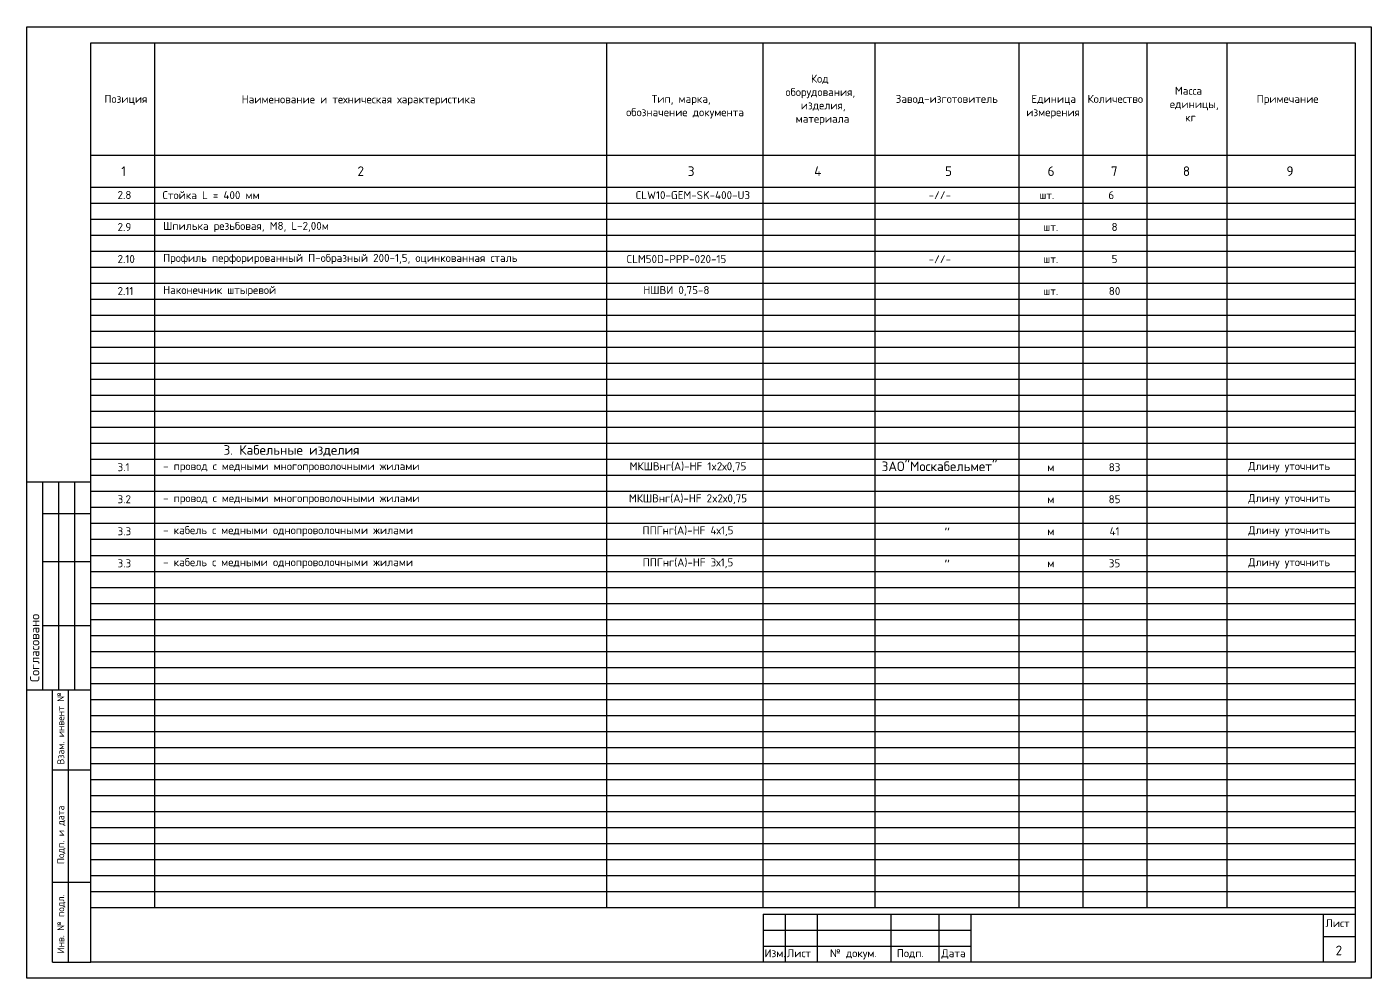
# Model space of a CAD drawing. Header units: millimetres. Extents: x 1606 to 7674, y 609 to 4159.
# Drawn here: x 3664.3 to 4084.3, y 1540.4 to 1837.4 of the extents above; entities that cross this region are included whole.
import ezdxf

# ---------------------------------------------------------------- set-up
doc = ezdxf.new("R2010")
doc.units = ezdxf.units.MM
doc.linetypes.add('K5LT_BASIC', pattern=[0])
doc.layers.add('Штамп', color=7, linetype='Continuous')

msp = doc.modelspace()

# ---------------------------------------------------------------- linework, layer by layer
at = {"color": 7, "linetype": 'K5LT_BASIC', "lineweight": 25}
for p, q in [((3664.31541, 1540.3897), (3664.31541, 1837.3897)), ((3664.31541, 1837.3897), (4084.31541, 1837.3897)), ((4084.31541, 1837.3897), (4084.31541, 1540.3897)), ((3684.31541, 1545.3897), (3684.31541, 1832.3897)), ((3684.31541, 1832.3897), (4079.31541, 1832.3897)), ((3704.31541, 1562.3897), (3704.31541, 1832.3897)), ((3845.5396, 1562.3897), (3845.5396, 1832.3897)), ((3894.31541, 1562.3897), (3894.31541, 1832.3897)), ((3929.31541, 1562.3897), (3929.31541, 1832.3897)), ((3974.31541, 1562.3897), (3974.31541, 1832.3897)), ((3994.31541, 1562.3897), (3994.31541, 1832.3897)), ((4014.31541, 1562.3897), (4014.31541, 1832.3897)), ((4039.31541, 1562.3897), (4039.31541, 1832.3897)), ((4079.31541, 1832.3897), (4079.31541, 1545.3897)), ((3684.31541, 1797.3897), (4079.31541, 1797.3897)), ((3684.31541, 1787.3897), (4079.31541, 1787.3897)), ((3684.31541, 1782.3897), (4079.31541, 1782.3897)), ((3684.31541, 1777.3897), (4079.31541, 1777.3897)), ((3684.31541, 1772.3897), (4079.31541, 1772.3897)), ((3684.31541, 1767.3897), (4079.31541, 1767.3897)), ((3684.31541, 1762.3897), (4079.31541, 1762.3897)), ((3684.31541, 1757.3897), (4079.31541, 1757.3897)), ((3684.31541, 1752.3897), (4079.31541, 1752.3897)), ((3684.31541, 1747.3897), (4079.31541, 1747.3897)), ((3684.31541, 1742.3897), (4079.31541, 1742.3897)), ((3684.31541, 1737.3897), (4079.31541, 1737.3897)), ((3684.31541, 1732.3897), (4079.31541, 1732.3897)), ((3684.31541, 1727.3897), (4079.31541, 1727.3897)), ((3684.31541, 1722.3897), (4079.31541, 1722.3897)), ((3684.31541, 1717.3897), (4079.31541, 1717.3897)), ((3684.31541, 1712.3897), (4079.31541, 1712.3897)), ((3684.31541, 1707.3897), (4079.31541, 1707.3897)), ((3684.31541, 1702.3897), (4079.31541, 1702.3897)), ((3684.31541, 1697.3897), (4079.31541, 1697.3897)), ((3664.31541, 1695.3897), (3684.31541, 1695.3897)), ((3664.31541, 1630.3897), (3664.31541, 1695.3897)), ((3669.31541, 1630.3897), (3669.31541, 1695.3897)), ((3674.31541, 1630.3897), (3674.31541, 1695.3897)), ((3679.31541, 1630.3897), (3679.31541, 1695.3897)), ((3684.31541, 1692.3897), (4079.31541, 1692.3897)), ((3684.31541, 1685.3897), (3669.31541, 1685.3897)), ((3684.31541, 1687.3897), (4079.31541, 1687.3897)), ((3684.31541, 1682.3897), (4079.31541, 1682.3897)), ((3684.31541, 1677.3897), (4079.31541, 1677.3897)), ((3684.31541, 1672.3897), (4079.31541, 1672.3897)), ((3684.31541, 1670.3897), (3669.31541, 1670.3897)), ((3684.31541, 1667.3897), (4079.31541, 1667.3897)), ((3684.31541, 1662.3897), (4079.31541, 1662.3897)), ((3684.31541, 1657.3897), (4079.31541, 1657.3897)), ((3684.31541, 1652.3897), (4079.31541, 1652.3897)), ((3684.31541, 1650.3897), (3669.31541, 1650.3897)), ((3684.31541, 1647.3897), (4079.31541, 1647.3897)), ((3684.31541, 1642.3897), (4079.31541, 1642.3897)), ((3684.31541, 1637.3897), (4079.31541, 1637.3897)), ((3664.31541, 1630.3897), (3684.31541, 1630.3897)), ((3672.31541, 1545.3897), (3672.31541, 1630.3897)), ((3672.31541, 1630.3897), (3684.31541, 1630.3897)), ((3677.31541, 1545.3897), (3677.31541, 1630.3897)), ((3684.31541, 1632.3897), (4079.31541, 1632.3897)), ((3684.31541, 1627.3897), (4079.31541, 1627.3897)), ((3684.31541, 1622.3897), (4079.31541, 1622.3897)), ((3684.31541, 1617.3897), (4079.31541, 1617.3897)), ((3684.31541, 1612.3897), (4079.31541, 1612.3897)), ((3672.31541, 1605.3897), (3684.31541, 1605.3897)), ((3684.31541, 1607.3897), (4079.31541, 1607.3897)), ((3684.31541, 1602.3897), (4079.31541, 1602.3897)), ((3684.31541, 1597.3897), (4079.31541, 1597.3897)), ((3684.31541, 1592.3897), (4079.31541, 1592.3897)), ((3684.31541, 1587.3897), (4079.31541, 1587.3897)), ((3684.31541, 1582.3897), (4079.31541, 1582.3897)), ((3684.31541, 1577.3897), (4079.31541, 1577.3897)), ((3684.31541, 1572.3897), (4079.31541, 1572.3897)), ((3672.31541, 1570.3897), (3684.31541, 1570.3897)), ((3684.31541, 1567.3897), (4079.31541, 1567.3897)), ((3684.31541, 1562.3897), (4079.31541, 1562.3897)), ((3894.31541, 1560.38971), (4079.31541, 1560.38971)), ((4069.31541, 1560.38971), (4069.31541, 1545.38971)), ((3894.31541, 1555.38971), (3959.31541, 1555.38971)), ((3894.31541, 1550.38971), (3901.31541, 1550.38971)), ((3901.31541, 1550.38971), (3911.31541, 1550.38971)), ((3911.31541, 1550.38971), (3934.31541, 1550.38971)), ((3934.31541, 1550.38971), (3949.31541, 1550.38971)), ((3949.31541, 1550.38971), (3959.31541, 1550.38971)), ((4069.31541, 1553.38971), (4079.31541, 1553.38971)), ((3672.31541, 1545.3897), (3684.31541, 1545.3897)), ((4079.31541, 1545.3897), (3684.31541, 1545.3897)), ((4084.31541, 1540.3897), (3664.31541, 1540.3897))]:
    msp.add_line(p, q, dxfattribs=at)
at = {"layer": 'Штамп', "color": 7, "linetype": 'K5LT_BASIC'}
for p, q in [((3894.31541, 1560.38971), (3894.31541, 1545.38971)), ((3901.31541, 1545.38971), (3901.31541, 1560.38971)), ((3911.31541, 1545.38971), (3911.31541, 1560.38971)), ((3934.31541, 1545.38971), (3934.31541, 1560.38971)), ((3949.31541, 1545.38971), (3949.31541, 1560.38971)), ((3959.31541, 1545.38971), (3959.31541, 1560.38971))]:
    msp.add_line(p, q, dxfattribs=at)

# ---------------------------------------------------------------- texts
at = {"color": 7, "linetype": 'K5LT_BASIC', "lineweight": 25}
for s, insert, char_height, width, attachment_point in [('{\\fISOCPEUR|b0|i0|c204|p34;     Код\\Pоборудования,\\P   изделия,\\P  материала}', (3901.33028, 1822.4762), 2.5, 41.5092593, 1), ('{\\fISOCPEUR|b0|i0|c204|p34; Масса\\Pединицы,\\P   кг}', (4021.41575, 1818.69884), 2.5, 41.5092593, 1), ('{\\fISOCPEUR|b0|i0|c204|p34;Позиция}', (3688.52939, 1816.16249), 2.5, 41.5092593, 1), ('{\\fISOCPEUR|b0|i0|c204|p34;Наименование и техническая характеристика}', (3731.40864, 1816.03436), 2.5, 115.6060606, 1), ('{\\fISOCPEUR|b0|i0|c204|p34;     Тип, марка,\\Pобозначение документа}', (3851.5612, 1816.16249), 2.5, 41.5092593, 1), ('{\\fISOCPEUR|b0|i0|c204|p34;Завод-изготовитель}', (3935.78179, 1816.16249), 2.5, 41.5092593, 1), ('{\\fISOCPEUR|b0|i0|c204|p34; Единица\\Pизмерения}', (3976.55639, 1816.16249), 2.5, 41.5092593, 1), ('{\\fISOCPEUR|b0|i0|c204|p34;Количество}', (3995.6928, 1816.16249), 2.5, 41.5092593, 1), ('{\\fISOCPEUR|b0|i0|c204|p34;Примечание}', (4048.55423, 1816.16249), 2.5, 41.5092593, 1), ('{\\fISOCPEUR|b0|i0|c204|p34;1}', (3693.76267, 1793.84931), 3, 41.5092593, 1), ('{\\fISOCPEUR|b0|i0|c204|p34;2}', (3767.59974, 1793.84931), 3, 41.5092593, 1), ('{\\fISOCPEUR|b0|i0|c204|p34;3}', (3870.80557, 1793.84931), 3, 41.5092593, 1), ('{\\fISOCPEUR|b0|i0|c204|p34;4}', (3910.30171, 1793.84931), 3, 41.5092593, 1), ('{\\fISOCPEUR|b0|i0|c204|p34;5}', (3951.19758, 1793.84931), 3, 41.5092593, 1), ('{\\fISOCPEUR|b0|i0|c204|p34;6}', (3983.23267, 1793.84931), 3, 41.5092593, 1), ('{\\fISOCPEUR|b0|i0|c204|p34;7}', (4002.99899, 1793.84931), 3, 41.5092593, 1), ('{\\fISOCPEUR|b0|i0|c204|p34;8}', (4025.49172, 1793.84931), 3, 41.5092593, 1), ('{\\fISOCPEUR|b0|i0|c204|p34;9}', (4057.86761, 1793.84931), 3, 41.5092593, 1), ('{\\fISOCPEUR|b0|i0|c204|p34;2\\fISOCPEUR|b0|i0|c0|p34;.\\fISOCPEUR|b0|i0|c204|p34;8}', (3692.63924, 1786.16071), 2.5, 41.5092593, 1), ('{\\fISOCPEUR|b0|i0|c204|p34;Стойка L = 400 мм}', (3706.70323, 1784.85746), 2.5, 137.6828193, 4), ('{\\fISOCPEUR|b0|i0|c204|p34;CLW10-GEM-SK-400-U3}', (3854.49092, 1784.85746), 2.5, 137.6828193, 4), ('{\\fISOCPEUR|b0|i0|c204|p34;      -//-}', (3936.50479, 1784.85746), 2.5, 137.6828193, 4), ('{\\fISOCPEUR|b0|i0|c204|p34;    шт.}', (3974.31199, 1784.85746), 2.5, 137.6828193, 4), ('{\\fISOCPEUR|b0|i0|c204|p34;6}', (4002.22407, 1784.85746), 2.5, 137.6828193, 4), ('{\\fISOCPEUR|b0|i0|c204|p34;2\\fISOCPEUR|b0|i0|c0|p34;.\\fISOCPEUR|b0|i0|c204|p34;9}', (3692.63924, 1776.16071), 2.5, 41.5092593, 1), ('\\A1;{\\fISOCPEUR|b0|i0|c204|p34;Шпилька резьбовая, М8, \\fISOCPEUR|b0|i0|c0|p34;L\\fISOCPEUR|b0|i0|c204|p34;-2,00м}', (3706.87454, 1774.91071), 2.5, 137.6828193, 4), ('{\\fISOCPEUR|b0|i0|c204|p34;шт.}', (3984.24594, 1774.91071), 2.5, 17.6899261, 5), ('{\\fISOCPEUR|b0|i0|c0|p34;8}', (4004.15249, 1774.91071), 2.5, 17.6899261, 5), ('{\\fISOCPEUR|b0|i0|c204|p34;2\\fISOCPEUR|b0|i0|c0|p34;.\\fISOCPEUR|b0|i0|c204|p34;10}', (3692.63924, 1766.16071), 2.5, 41.5092593, 1), ('\\A1;{\\fISOCPEUR|b0|i0|c204|p34;Профиль перфорированный П-образный 200-1,5, оцинкованная сталь}', (3706.87454, 1764.91071), 2.5, 137.6828193, 4), ('{\\fISOCPEUR|b0|i0|c204|p34;CLM50D-PPP-020-15}', (3867.23992, 1764.91071), 2.5, 45.5475326, 5), ('{\\fISOCPEUR|b0|i0|c204|p34;      -//-}', (3936.50479, 1764.85746), 2.5, 137.6828193, 4), ('{\\fISOCPEUR|b0|i0|c204|p34;шт.}', (3984.24594, 1764.91071), 2.5, 17.6899261, 5), ('{\\fISOCPEUR|b0|i0|c0|p34;5}', (4004.15249, 1764.91071), 2.5, 17.6899261, 5), ('{\\fISOCPEUR|b0|i0|c204|p34;2.11}', (3692.63924, 1756.16071), 2.5, 41.5092593, 1), ('\\A1;{\\fISOCPEUR|b0|i0|c204|p34;Наконечник штыревой }', (3706.87454, 1754.91071), 2.5, 137.6828193, 4), ('\\A1;{\\fISOCPEUR|b0|i0|c204|p34;НШВИ 0,75-8}', (3867.23992, 1754.91071), 2.5, 45.5475326, 5), ('{\\fISOCPEUR|b0|i0|c0|p34;80}', (4004.15249, 1754.91071), 2.5, 17.6899261, 5), ('{\\fISOCPEUR|b0|i0|c204|p34;шт.}', (3984.24594, 1754.91071), 2.5, 17.6899261, 5), ('{\\fISOCPEUR|b0|i0|c204|p34;3. Кабельные изделия}', (3725.73776, 1706.79038), 3, 88.6470304, 1), ('{\\fISOCPEUR|b0|i0|c204|p34;3.1}', (3692.63924, 1701.16071), 2.5, 41.5092593, 1), ('\\pxqc;{\\fISOCPEUR|b0|i0|c204|p34;\\C256;МКШВнг(A)-\\fISOCPEUR|b0|i0|c0|p34;HF\\fISOCPEUR|b0|i0|c204|p34; \\fISOCPEUR|b0|i0|c0|p34;1x\\fISOCPEUR|b0|i0|c204|p34;2х0,75}', (3870.8725, 1699.91071), 2.5, 45.5475326, 5), ('{\\fISOCPEUR|b0|i0|c204|p34;83}', (4004.15249, 1699.91071), 2.5, 17.6899261, 5), ('{\\fISOCPEUR|b0|i0|c204|p34;Длину уточнить}', (4058.71038, 1699.91071), 2.5, 45.0632927, 5), ('\\A1;{\\fISOCPEUR|b0|i0|c204|p34;- провод с медными многопроволочными жилами}', (3706.87454, 1699.91071), 2.5, 137.6828193, 4), ('{\\fISOCPEUR|b0|i0|c204|p34;м}', (3984.24594, 1699.91071), 2.5, 17.6899261, 5), ('{\\fISOCPEUR|b0|i0|c204|p34;3.2}', (3692.63924, 1691.16071), 2.5, 41.5092593, 1), ('\\A1;{\\fISOCPEUR|b0|i0|c204|p34;- провод с медными многопроволочными жилами}', (3706.87454, 1689.91071), 2.5, 137.6828193, 4), ('\\pxqc;{\\fISOCPEUR|b0|i0|c204|p34;\\C256;МКШВнг(A)-\\fISOCPEUR|b0|i0|c0|p34;HF\\fISOCPEUR|b0|i0|c204|p34; \\fISOCPEUR|b0|i0|c0|p34;2x2\\fISOCPEUR|b0|i0|c204|p34;х0,75}', (3870.8725, 1689.91071), 2.5, 45.5475326, 5), ('{\\fISOCPEUR|b0|i0|c204|p34;м}', (3984.24594, 1689.91071), 2.5, 17.6899261, 5), ('{\\fISOCPEUR|b0|i0|c204|p34;85}', (4004.15249, 1689.91071), 2.5, 17.6899261, 5), ('{\\fISOCPEUR|b0|i0|c204|p34;Длину уточнить}', (4058.71038, 1689.91071), 2.5, 45.0632927, 5), ('{\\fISOCPEUR|b0|i0|c204|p34;3.3}', (3692.63924, 1681.16071), 2.5, 41.5092593, 1), ('\\A1;{\\fISOCPEUR|b0|i0|c204|p34;- кабель с медными однопроволочными жилами}', (3706.87454, 1679.91071), 2.5, 137.6828193, 4), ('{\\fISOCPEUR|b0|i0|c204|p34;ППГнг(А)-\\fISOCPEUR|b0|i0|c0|p34;HF\\fISOCPEUR|b0|i0|c204|p34; \\fISOCPEUR|b0|i0|c0|p34;4\\fISOCPEUR|b0|i0|c204|p34;х1,5}', (3870.8725, 1679.91071), 2.5, 45.5475326, 5), ('{\\fISOCPEUR|b0|i0|c204|p34;м}', (3984.24594, 1679.91071), 2.5, 17.6899261, 5), ('{\\fISOCPEUR|b0|i0|c0|p34;41}', (4004.15249, 1679.91071), 2.5, 17.6899261, 5), ('{\\fISOCPEUR|b0|i0|c204|p34;Длину уточнить}', (4058.71038, 1679.91071), 2.5, 45.0632927, 5), ('{\\fISOCPEUR|b0|i0|c204|p34;ППГнг(А)-\\fISOCPEUR|b0|i0|c0|p34;HF\\fISOCPEUR|b0|i0|c204|p34; \\fISOCPEUR|b0|i0|c0|p34;3\\fISOCPEUR|b0|i0|c204|p34;х1,5}', (3870.8725, 1669.91071), 2.5, 45.5475326, 5), ('{\\fISOCPEUR|b0|i0|c204|p34;3.3}', (3692.63924, 1671.16071), 2.5, 41.5092593, 1), ('\\A1;{\\fISOCPEUR|b0|i0|c204|p34;- кабель с медными однопроволочными жилами}', (3706.87454, 1669.91071), 2.5, 137.6828193, 4), ('{\\fISOCPEUR|b0|i0|c204|p34;м}', (3984.24594, 1669.91071), 2.5, 17.6899261, 5), ('{\\fISOCPEUR|b0|i0|c0|p34;35}', (4004.15249, 1669.91071), 2.5, 17.6899261, 5), ('{\\fISOCPEUR|b0|i0|c204|p34;Длину уточнить}', (4058.71038, 1669.91071), 2.5, 45.0632927, 5), ('{\\fISOCPEUR|b0|i0|c204|p34;Лист}', (4070.07125, 1558.79112), 2.5, 12.9146, 1), ('{\\fISOCPEUR|b0|i0|c204|p34;2}', (4074.25797, 1549.03975), 3, 12.9146, 5), ('{\\fISOCPEUR|b0|i0|c204|p34;Изм.}', (3894.78878, 1549.40984), 2.5, 9.4325, 1), ('{\\fISOCPEUR|b0|i0|c204|p34;Лист}', (3901.78878, 1549.40984), 2.5, 9.4325, 1), ('{\\fISOCPEUR|b0|i0|c204|p34;№ докум.}', (3915.22703, 1549.40984), 2.5, 16.1195665, 1), ('{\\fISOCPEUR|b0|i0|c204|p34;Подп.}', (3936.11055, 1549.40984), 2.5, 9.4325, 1), ('{\\fISOCPEUR|b0|i0|c204|p34;Дата}', (3950.08126, 1549.40984), 2.5, 9.4325, 1)]:
    msp.add_mtext(s, dxfattribs=dict(at, insert=insert, char_height=char_height, width=width, attachment_point=attachment_point))
at = {"color": 7, "linetype": 'K5LT_BASIC', "lineweight": 25, "rotation": 90}
for s, insert, char_height, width, attachment_point in [('{\\fISOCPEUR|b0|i0|c204|p34;Согласовано}', (3666.762, 1643.47703), 2.88, 26.1746478, 5), ('{\\fISOCPEUR|b0|i0|c204|p34;Взам. инвент №}', (3673.83017, 1607.06693), 2.16, 62.9489075, 1), ('{\\fISOCPEUR|b0|i0|c204|p34;Подп. и дата}', (3673.83017, 1575.98049), 2.16, 62.9489075, 1), ('{\\fISOCPEUR|b0|i0|c204|p34;Инв. № подл.}', (3673.83017, 1548.09068), 2.16, 62.9489075, 1)]:
    msp.add_mtext(s, dxfattribs=dict(at, insert=insert, char_height=char_height, width=width, attachment_point=attachment_point))
at = {"layer": 'Штамп', "linetype": 'Continuous', "char_height": 3}
for s, insert, width, attachment_point in [('{\\fISOCPEUR|b0|i0|c204|p34;ЗАО"Москабельмет"}', (3931.37219, 1701.69026), 141.1018519, 1), ('{\\fISOCPEUR|b0|i0|c0|p34;"}', (3951.85396, 1678.97839), 40.963537, 5), ('{\\fISOCPEUR|b0|i0|c0|p34;"}', (3951.85396, 1668.97839), 40.963537, 5)]:
    msp.add_mtext(s, dxfattribs=dict(at, insert=insert, width=width, attachment_point=attachment_point))

doc.saveas('drawing.dxf')
